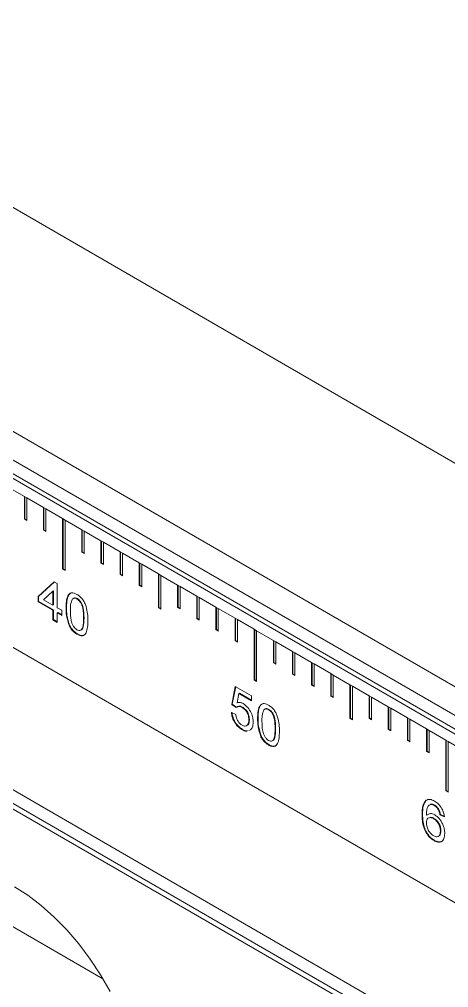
# Model space of a CAD drawing. Header units: inches. Extents: x 0.1 to 10.9, y 0 to 8.5.
# Drawn here: x 8.491 to 8.803, y 2.994 to 3.697 of the extents above; entities that cross this region are included whole.
import ezdxf

# ---------------------------------------------------------------- set-up
doc = ezdxf.new("R2010")
doc.units = ezdxf.units.IN
doc.header["$MEASUREMENT"] = 0

msp = doc.modelspace()

# ---------------------------------------------------------------- linework, layer by layer
at = {"color": 7, "linetype": 'Continuous', "lineweight": 18}
for p, q in [((10.22862, 2.55468), (8.14071, 3.76)), ((10.08791, 2.47344), (8, 3.67877)), ((7.9703, 3.66163), (10.05821, 2.4563)), ((10.06131, 2.45809), (7.9734, 3.66341)), ((10.08791, 2.45258), (8, 3.65791)), ((7.9703, 3.53915), (10.05114, 2.3379)), ((10.05821, 2.33382), (7.9703, 3.53914)), ((10.06425, 2.21702), (7.97633, 3.42234)), ((10.06175, 2.21438), (7.97383, 3.41971)), ((10.0918, 2.21096), (8.00388, 3.41629)), ((8.49482, 3.35066), (8.48266, 3.35768)), ((8.49658, 3.34964), (8.49482, 3.35066)), ((8.49482, 3.35066), (8.49482, 3.33433)), ((8.49517, 3.35046), (8.49517, 3.33454)), ((8.50874, 3.34263), (8.49658, 3.34964)), ((8.49658, 3.33331), (8.49658, 3.34964)), ((8.5105, 3.34161), (8.50874, 3.34263)), ((8.50874, 3.34263), (8.50874, 3.3263)), ((8.50909, 3.34242), (8.50909, 3.3265)), ((8.52265, 3.33459), (8.5105, 3.34161)), ((8.5105, 3.32528), (8.5105, 3.34161)), ((8.49517, 3.33454), (8.49482, 3.33433)), ((8.49482, 3.33433), (8.49658, 3.33331)), ((8.49517, 3.33454), (8.49658, 3.33372)), ((8.52442, 3.33357), (8.52265, 3.33459)), ((8.52265, 3.33459), (8.52265, 3.29785)), ((8.52301, 3.33439), (8.52301, 3.29805)), ((8.53657, 3.32656), (8.52442, 3.33357)), ((8.52442, 3.29683), (8.52442, 3.33357)), ((8.50909, 3.3265), (8.50874, 3.3263)), ((8.50874, 3.3263), (8.5105, 3.32528)), ((8.50909, 3.3265), (8.5105, 3.32568)), ((8.53834, 3.32554), (8.53657, 3.32656)), ((8.53657, 3.32656), (8.53657, 3.31023)), ((8.53693, 3.32635), (8.53693, 3.31043)), ((8.55049, 3.31852), (8.53834, 3.32554)), ((8.53834, 3.3092), (8.53834, 3.32554)), ((8.55226, 3.3175), (8.55049, 3.31852)), ((8.55049, 3.31852), (8.55049, 3.30219)), ((8.55085, 3.31832), (8.55085, 3.30239)), ((8.56441, 3.31049), (8.55226, 3.3175)), ((8.55226, 3.30117), (8.55226, 3.3175)), ((8.53693, 3.31043), (8.53657, 3.31023)), ((8.53657, 3.31023), (8.53834, 3.3092)), ((8.53693, 3.31043), (8.53834, 3.30961)), ((8.56618, 3.30946), (8.56441, 3.31049)), ((8.56441, 3.31049), (8.56441, 3.29415)), ((8.56477, 3.31028), (8.56477, 3.29436)), ((8.57833, 3.30245), (8.56618, 3.30946)), ((8.56618, 3.29313), (8.56618, 3.30946)), ((8.52301, 3.29805), (8.52265, 3.29785)), ((8.52265, 3.29785), (8.52442, 3.29683)), ((8.52301, 3.29805), (8.52442, 3.29724)), ((8.55085, 3.30239), (8.55049, 3.30219)), ((8.55049, 3.30219), (8.55226, 3.30117)), ((8.55085, 3.30239), (8.55226, 3.30158)), ((8.5801, 3.30143), (8.57833, 3.30245)), ((8.57833, 3.30245), (8.57833, 3.28612)), ((8.57869, 3.30225), (8.57869, 3.28632)), ((8.59225, 3.29441), (8.5801, 3.30143)), ((8.5801, 3.2851), (8.5801, 3.30143)), ((8.50482, 3.27794), (8.51656, 3.28875)), ((8.50517, 3.27815), (8.51664, 3.28871)), ((8.51656, 3.28875), (8.51878, 3.28747)), ((8.56477, 3.29436), (8.56441, 3.29415)), ((8.56441, 3.29415), (8.56618, 3.29313)), ((8.56477, 3.29436), (8.56618, 3.29354)), ((8.59402, 3.29339), (8.59225, 3.29441)), ((8.59225, 3.29441), (8.59225, 3.26992)), ((8.59261, 3.29421), (8.59261, 3.27012)), ((8.60617, 3.28638), (8.59402, 3.29339)), ((8.59402, 3.2689), (8.59402, 3.29339)), ((8.51561, 3.28201), (8.50874, 3.27568)), ((8.51596, 3.28221), (8.51561, 3.28201)), ((8.51561, 3.27171), (8.51561, 3.28201)), ((8.51596, 3.27192), (8.51596, 3.28221)), ((8.51878, 3.28747), (8.51878, 3.26988)), ((8.57869, 3.28632), (8.57833, 3.28612)), ((8.57833, 3.28612), (8.5801, 3.2851)), ((8.57869, 3.28632), (8.5801, 3.28551)), ((8.60794, 3.28536), (8.60617, 3.28638)), ((8.60617, 3.28638), (8.60617, 3.27005)), ((8.60653, 3.28617), (8.60653, 3.27025)), ((8.62009, 3.27834), (8.60794, 3.28536)), ((8.60794, 3.26903), (8.60794, 3.28536)), ((8.50517, 3.27815), (8.50482, 3.27794)), ((8.50482, 3.27428), (8.50482, 3.27794)), ((8.50517, 3.27448), (8.50517, 3.27815)), ((8.50874, 3.27568), (8.51561, 3.27171)), ((8.53338, 3.27652), (8.53302, 3.27632)), ((8.62186, 3.27732), (8.62009, 3.27834)), ((8.62009, 3.27834), (8.62009, 3.26201)), ((8.62044, 3.27814), (8.62044, 3.26222)), ((8.63401, 3.27031), (8.62186, 3.27732)), ((8.62186, 3.26099), (8.62186, 3.27732)), ((8.50517, 3.27448), (8.50482, 3.27428)), ((8.51561, 3.26805), (8.50482, 3.27428)), ((8.51596, 3.26826), (8.50517, 3.27448)), ((8.51596, 3.27192), (8.51561, 3.27171)), ((8.51596, 3.26826), (8.51561, 3.26805)), ((8.51561, 3.26109), (8.51561, 3.26805)), ((8.51596, 3.26129), (8.51596, 3.26826)), ((8.51878, 3.26988), (8.52195, 3.26805)), ((8.52195, 3.26805), (8.52195, 3.26439)), ((8.52548, 3.26989), (8.52513, 3.26969)), ((8.59261, 3.27012), (8.59225, 3.26992)), ((8.59225, 3.26992), (8.59402, 3.2689)), ((8.59261, 3.27012), (8.59402, 3.26931)), ((8.60653, 3.27025), (8.60617, 3.27005)), ((8.60617, 3.27005), (8.60794, 3.26903)), ((8.60653, 3.27025), (8.60794, 3.26944)), ((8.63578, 3.26929), (8.63401, 3.27031)), ((8.63401, 3.27031), (8.63401, 3.25398)), ((8.63436, 3.2701), (8.63436, 3.25418)), ((8.64793, 3.26227), (8.63578, 3.26929)), ((8.63578, 3.25296), (8.63578, 3.26929)), ((8.51596, 3.26129), (8.51561, 3.26109)), ((8.51878, 3.25926), (8.51561, 3.26109)), ((8.51878, 3.25967), (8.51596, 3.26129)), ((8.51913, 3.26642), (8.51878, 3.26622)), ((8.52195, 3.26439), (8.51878, 3.26622)), ((8.51878, 3.26622), (8.51878, 3.25926)), ((8.52195, 3.2648), (8.51913, 3.26642)), ((8.53817, 3.26258), (8.53782, 3.26237)), ((8.62044, 3.26222), (8.62009, 3.26201)), ((8.62009, 3.26201), (8.62186, 3.26099)), ((8.62044, 3.26222), (8.62186, 3.2614)), ((8.6497, 3.26125), (8.64793, 3.26227)), ((8.64793, 3.26227), (8.64793, 3.24594)), ((8.64828, 3.26207), (8.64828, 3.24615)), ((8.66185, 3.25424), (8.6497, 3.26125)), ((8.6497, 3.24492), (8.6497, 3.26125)), ((8.52788, 3.2568), (8.52753, 3.25659)), ((8.63436, 3.25418), (8.63401, 3.25398)), ((8.63401, 3.25398), (8.63578, 3.25296)), ((8.63436, 3.25418), (8.63578, 3.25336)), ((8.66362, 3.25322), (8.66185, 3.25424)), ((8.66185, 3.25424), (8.66185, 3.21749)), ((8.6622, 3.25403), (8.6622, 3.2177)), ((8.53341, 3.25085), (8.53306, 3.25065)), ((8.67577, 3.2462), (8.66362, 3.25322)), ((8.66362, 3.21647), (8.66362, 3.25322)), ((8.64828, 3.24615), (8.64793, 3.24594)), ((8.64793, 3.24594), (8.6497, 3.24492)), ((8.64828, 3.24615), (8.6497, 3.24533)), ((8.67754, 3.24518), (8.67577, 3.2462)), ((8.67577, 3.2462), (8.67577, 3.22987)), ((8.67612, 3.246), (8.67612, 3.23007)), ((8.68969, 3.23817), (8.67754, 3.24518)), ((8.67754, 3.22885), (8.67754, 3.24518)), ((8.69146, 3.23715), (8.68969, 3.23817)), ((8.68969, 3.23817), (8.68969, 3.22183)), ((8.69004, 3.23796), (8.69004, 3.22204)), ((8.70361, 3.23013), (8.69146, 3.23715)), ((8.69146, 3.22081), (8.69146, 3.23715)), ((8.67612, 3.23007), (8.67577, 3.22987)), ((8.67577, 3.22987), (8.67754, 3.22885)), ((8.67612, 3.23007), (8.67754, 3.22926)), ((8.70538, 3.22911), (8.70361, 3.23013)), ((8.70361, 3.23013), (8.70361, 3.2138)), ((8.70396, 3.22993), (8.70396, 3.214)), ((8.71753, 3.22209), (8.70538, 3.22911)), ((8.70538, 3.21278), (8.70538, 3.22911)), ((8.69004, 3.22204), (8.68969, 3.22183)), ((8.68969, 3.22183), (8.69146, 3.22081)), ((8.69004, 3.22204), (8.69146, 3.22122)), ((8.71929, 3.22107), (8.71753, 3.22209)), ((8.71753, 3.22209), (8.71753, 3.20576)), ((8.71788, 3.22189), (8.71788, 3.20597)), ((8.73145, 3.21406), (8.71929, 3.22107)), ((8.71929, 3.20474), (8.71929, 3.22107)), ((8.6456, 3.1996), (8.64814, 3.21279)), ((8.64595, 3.19981), (8.64842, 3.21263)), ((8.64814, 3.21279), (8.65988, 3.20602)), ((8.6622, 3.2177), (8.66185, 3.21749)), ((8.66185, 3.21749), (8.66362, 3.21647)), ((8.6622, 3.2177), (8.66362, 3.21688)), ((8.70396, 3.214), (8.70361, 3.2138)), ((8.70361, 3.2138), (8.70538, 3.21278)), ((8.70396, 3.214), (8.70538, 3.21319)), ((8.73321, 3.21304), (8.73145, 3.21406)), ((8.73145, 3.21406), (8.73145, 3.18956)), ((8.7318, 3.21386), (8.7318, 3.18977)), ((8.74537, 3.20602), (8.73321, 3.21304)), ((8.73321, 3.18854), (8.73321, 3.21304)), ((8.65073, 3.20763), (8.64947, 3.20096)), ((8.65108, 3.20784), (8.65073, 3.20763)), ((8.65988, 3.20235), (8.65073, 3.20763)), ((8.65988, 3.20276), (8.65108, 3.20784)), ((8.65988, 3.20602), (8.65988, 3.20235)), ((8.71788, 3.20597), (8.71753, 3.20576)), ((8.71753, 3.20576), (8.71929, 3.20474)), ((8.71788, 3.20597), (8.71929, 3.20515)), ((8.74713, 3.205), (8.74537, 3.20602)), ((8.74537, 3.20602), (8.74537, 3.18969)), ((8.74572, 3.20582), (8.74572, 3.1899)), ((8.75929, 3.19799), (8.74713, 3.205)), ((8.74713, 3.18867), (8.74713, 3.205)), ((8.64595, 3.19981), (8.6456, 3.1996)), ((8.64877, 3.1974), (8.6456, 3.1996)), ((8.64913, 3.19761), (8.64595, 3.19981)), ((8.65336, 3.19773), (8.65301, 3.19753)), ((8.76105, 3.19697), (8.75929, 3.19799)), ((8.75929, 3.19799), (8.75929, 3.18166)), ((8.75964, 3.19778), (8.75964, 3.18186)), ((8.64528, 3.19392), (8.64845, 3.19246)), ((8.67257, 3.19617), (8.67222, 3.19596)), ((8.7732, 3.18995), (8.76105, 3.19697)), ((8.76105, 3.18064), (8.76105, 3.19697)), ((8.65833, 3.18869), (8.65797, 3.18849)), ((8.66467, 3.18954), (8.66432, 3.18933)), ((8.7318, 3.18977), (8.73145, 3.18956)), ((8.73145, 3.18956), (8.73321, 3.18854)), ((8.7318, 3.18977), (8.73321, 3.18895)), ((8.74572, 3.1899), (8.74537, 3.18969)), ((8.74537, 3.18969), (8.74713, 3.18867)), ((8.74572, 3.1899), (8.74713, 3.18908)), ((8.77497, 3.18893), (8.7732, 3.18995)), ((8.7732, 3.18995), (8.7732, 3.17362)), ((8.77356, 3.18975), (8.77356, 3.17383)), ((8.78712, 3.18192), (8.77497, 3.18893)), ((8.77497, 3.1726), (8.77497, 3.18893)), ((8.65332, 3.18163), (8.65297, 3.18142)), ((8.65925, 3.18127), (8.65799, 3.18087)), ((8.66708, 3.17644), (8.66672, 3.17624)), ((8.67736, 3.18222), (8.67701, 3.18202)), ((8.75964, 3.18186), (8.75929, 3.18166)), ((8.75929, 3.18166), (8.76105, 3.18064)), ((8.75964, 3.18186), (8.76105, 3.18104)), ((8.78889, 3.1809), (8.78712, 3.18192)), ((8.78712, 3.18192), (8.78712, 3.16559)), ((8.78748, 3.18171), (8.78748, 3.16579)), ((8.80104, 3.17388), (8.78889, 3.1809)), ((8.78889, 3.16457), (8.78889, 3.1809)), ((8.55196, 3.00063), (8.2489, 3.17558)), ((8.67261, 3.1705), (8.67225, 3.17029)), ((8.77356, 3.17383), (8.7732, 3.17362)), ((8.7732, 3.17362), (8.77497, 3.1726)), ((8.77356, 3.17383), (8.77497, 3.17301)), ((8.80281, 3.17286), (8.80104, 3.17388)), ((8.80104, 3.17388), (8.80104, 3.13714)), ((8.8014, 3.17368), (8.8014, 3.13734)), ((8.81496, 3.16585), (8.80281, 3.17286)), ((8.80281, 3.13612), (8.80281, 3.17286)), ((8.78748, 3.16579), (8.78712, 3.16559)), ((8.78712, 3.16559), (8.78889, 3.16457)), ((8.78748, 3.16579), (8.78889, 3.16497)), ((8.8014, 3.13734), (8.80104, 3.13714)), ((8.80104, 3.13714), (8.80281, 3.13612)), ((8.8014, 3.13734), (8.80281, 3.13652)), ((8.78689, 3.13022), (8.78654, 3.13002)), ((8.79032, 3.12734), (8.78997, 3.12714)), ((8.79302, 3.12663), (8.79267, 3.12642)), ((8.79606, 3.12341), (8.79571, 3.12321)), ((8.7842, 3.11982), (8.78384, 3.11962)), ((8.78701, 3.11933), (8.78782, 3.11968)), ((8.78737, 3.11953), (8.78701, 3.11933)), ((8.78737, 3.11953), (8.78817, 3.11988)), ((8.7925, 3.11704), (8.79215, 3.11683)), ((8.7972, 3.11982), (8.79685, 3.11962)), ((8.80002, 3.11815), (8.79685, 3.11962)), ((8.80038, 3.11835), (8.7972, 3.11982)), ((8.79752, 3.10805), (8.79717, 3.10784)), ((8.79287, 3.10107), (8.79252, 3.10087))]:
    msp.add_line(p, q, dxfattribs=at)
at = {"color": 7, "linetype": 'Continuous', "lineweight": 18, "flags": 128}
msp.add_lwpolyline([(8.55717, 2.99144), (8.55024, 3.00346), (8.54262, 3.01498), (8.53439, 3.0259), (8.52565, 3.03608), (8.5165, 3.04543), (8.50703, 3.05383), (8.49734, 3.06119), (8.48755, 3.06744)], dxfattribs=at)
at = {"color": 7, "linetype": 'Continuous', "lineweight": 18}
for points, knots in [([(8.52513, 3.26969), (8.52516, 3.27128), (8.52524, 3.27447), (8.52604, 3.278), (8.52744, 3.28003), (8.52898, 3.28083), (8.53096, 3.28066), (8.53236, 3.27995), (8.53306, 3.27959)], [0, 0, 0, 0, 0.25049, 0.500349, 0.625423, 0.750205, 0.87498, 1, 1, 1, 1]), ([(8.52548, 3.26989), (8.52551, 3.27149), (8.52558, 3.27469), (8.52642, 3.27816), (8.52763, 3.28012), (8.52851, 3.28046), (8.52885, 3.2806)], [0, 0, 0, 0, 0.355413, 0.709932, 0.887396, 1, 1, 1, 1]), ([(8.52973, 3.27626), (8.52921, 3.27489), (8.52829, 3.27244), (8.5283, 3.26927), (8.5283, 3.26787)], [0, 0, 0, 0, 0.558062, 1, 1, 1, 1]), ([(8.53302, 3.27632), (8.53229, 3.27662), (8.53098, 3.27717), (8.53011, 3.27654), (8.52973, 3.27626)], [0, 0, 0, 0, 0.55834, 1, 1, 1, 1]), ([(8.53338, 3.27652), (8.53265, 3.27683), (8.53134, 3.27737), (8.53047, 3.27674), (8.53008, 3.27646)], [0, 0, 0, 0, 0.55834, 1, 1, 1, 1]), ([(8.53782, 3.26237), (8.53779, 3.26473), (8.53777, 3.26768), (8.53677, 3.27158), (8.53582, 3.27351), (8.53454, 3.27527), (8.53353, 3.27597), (8.53302, 3.27632)], [0, 0, 0, 0, 0.500352, 0.625529, 0.750516, 0.875255, 1, 1, 1, 1]), ([(8.53306, 3.27959), (8.53376, 3.27914), (8.53516, 3.27822), (8.53713, 3.27612), (8.53871, 3.27354), (8.54, 3.2699), (8.54092, 3.26543), (8.54097, 3.26216), (8.54099, 3.26053)], [0, 0, 0, 0, 0.125029, 0.249925, 0.374638, 0.499699, 0.749582, 1, 1, 1, 1]), ([(8.53817, 3.26258), (8.53815, 3.26493), (8.53812, 3.26788), (8.53712, 3.27179), (8.53618, 3.27372), (8.5349, 3.27548), (8.53388, 3.27617), (8.53338, 3.27652)], [0, 0, 0, 0, 0.500352, 0.625529, 0.750516, 0.875255, 1, 1, 1, 1]), ([(8.52753, 3.25659), (8.52669, 3.25916), (8.52517, 3.26375), (8.52514, 3.26787), (8.52513, 3.26969)], [0, 0, 0, 0, 0.557973, 1, 1, 1, 1]), ([(8.52788, 3.2568), (8.52704, 3.25936), (8.52553, 3.26396), (8.52549, 3.26807), (8.52548, 3.26989)], [0, 0, 0, 0, 0.557973, 1, 1, 1, 1]), ([(8.5283, 3.26787), (8.52832, 3.26552), (8.52836, 3.26259), (8.52932, 3.25869), (8.53028, 3.25677), (8.53154, 3.255), (8.53255, 3.2543), (8.53306, 3.25395)], [0, 0, 0, 0, 0.500363, 0.625568, 0.750538, 0.875304, 1, 1, 1, 1]), ([(8.53306, 3.25395), (8.53356, 3.25372), (8.53457, 3.25326), (8.53583, 3.25357), (8.53679, 3.25438), (8.53776, 3.25716), (8.53779, 3.26006), (8.53782, 3.26237)], [0, 0, 0, 0, 0.124658, 0.249391, 0.374377, 0.49959, 1, 1, 1, 1]), ([(8.54099, 3.26053), (8.54095, 3.25894), (8.54088, 3.25575), (8.54007, 3.25223), (8.53868, 3.25021), (8.53713, 3.24941), (8.53516, 3.24958), (8.53376, 3.25029), (8.53306, 3.25065)], [0, 0, 0, 0, 0.250473, 0.500354, 0.625397, 0.750179, 0.874971, 1, 1, 1, 1]), ([(8.53655, 3.25422), (8.53673, 3.25436), (8.53725, 3.25474), (8.53807, 3.25743), (8.53812, 3.26029), (8.53817, 3.26258)], [0, 0, 0, 0, 0.09963, 0.279831, 1, 1, 1, 1]), ([(8.53306, 3.25065), (8.53187, 3.25145), (8.52974, 3.25289), (8.52821, 3.25546), (8.52753, 3.25659)], [0, 0, 0, 0, 0.559716, 1, 1, 1, 1]), ([(8.53341, 3.25085), (8.53222, 3.25166), (8.53009, 3.2531), (8.52856, 3.25567), (8.52788, 3.2568)], [0, 0, 0, 0, 0.559716, 1, 1, 1, 1]), ([(8.53799, 3.25006), (8.53781, 3.24995), (8.53713, 3.24955), (8.53549, 3.24981), (8.53411, 3.25051), (8.53341, 3.25085)], [0, 0, 0, 0, 0.159015, 0.579109, 1, 1, 1, 1]), ([(8.65301, 3.19753), (8.65254, 3.19777), (8.65161, 3.19825), (8.65002, 3.19843), (8.64924, 3.19779), (8.64877, 3.1974)], [0, 0, 0, 0, 0.28088, 0.56114, 1, 1, 1, 1]), ([(8.64947, 3.20096), (8.65022, 3.20112), (8.65156, 3.20141), (8.65317, 3.20065), (8.65388, 3.20032)], [0, 0, 0, 0, 0.559939, 1, 1, 1, 1]), ([(8.65336, 3.19773), (8.65289, 3.19797), (8.65196, 3.19845), (8.65053, 3.19864), (8.64987, 3.19811), (8.64951, 3.19783)], [0, 0, 0, 0, 0.3150715, 0.6294471, 1, 1, 1, 1]), ([(8.65797, 3.18849), (8.65792, 3.18941), (8.65782, 3.19126), (8.65665, 3.19418), (8.65484, 3.19634), (8.65362, 3.19713), (8.65301, 3.19753)], [0, 0, 0, 0, 0.280653, 0.559595, 0.77929, 1, 1, 1, 1]), ([(8.65833, 3.18869), (8.65828, 3.18962), (8.65818, 3.19146), (8.657, 3.19438), (8.65519, 3.19655), (8.65397, 3.19734), (8.65336, 3.19773)], [0, 0, 0, 0, 0.280653, 0.559595, 0.77929, 1, 1, 1, 1]), ([(8.65388, 3.20032), (8.65502, 3.19949), (8.65728, 3.19784), (8.65968, 3.19385), (8.66097, 3.19005), (8.66109, 3.18793), (8.66115, 3.18687)], [0, 0, 0, 0, 0.279174, 0.558743, 0.779157, 1, 1, 1, 1]), ([(8.66432, 3.18933), (8.66436, 3.19093), (8.66443, 3.19411), (8.66523, 3.19765), (8.66663, 3.19967), (8.66818, 3.20047), (8.67015, 3.20031), (8.67155, 3.1996), (8.67225, 3.19924)], [0, 0, 0, 0, 0.25049, 0.500349, 0.625423, 0.750205, 0.87498, 1, 1, 1, 1]), ([(8.66467, 3.18954), (8.66471, 3.19114), (8.66478, 3.19433), (8.66561, 3.19781), (8.66682, 3.19976), (8.6677, 3.20011), (8.66804, 3.20024)], [0, 0, 0, 0, 0.3554133, 0.7099322, 0.8873958, 1, 1, 1, 1]), ([(8.67225, 3.19924), (8.67295, 3.19878), (8.67435, 3.19787), (8.67632, 3.19577), (8.67791, 3.19319), (8.67919, 3.18955), (8.68012, 3.18507), (8.68016, 3.18181), (8.68018, 3.18018)], [0, 0, 0, 0, 0.125029, 0.249925, 0.374638, 0.499699, 0.749582, 1, 1, 1, 1]), ([(8.65297, 3.18142), (8.65189, 3.18215), (8.64973, 3.18361), (8.64719, 3.18717), (8.64569, 3.19078), (8.64542, 3.19288), (8.64528, 3.19392)], [0, 0, 0, 0, 0.2800499, 0.5592639, 0.7794207, 1, 1, 1, 1]), ([(8.65332, 3.18163), (8.65224, 3.18236), (8.65008, 3.18381), (8.64755, 3.18737), (8.64604, 3.19099), (8.64577, 3.19308), (8.64564, 3.19413)], [0, 0, 0, 0, 0.2800499, 0.5592639, 0.7794207, 1, 1, 1, 1]), ([(8.64845, 3.19246), (8.64859, 3.19164), (8.64885, 3.19), (8.64991, 3.18758), (8.65144, 3.18573), (8.65247, 3.18505), (8.65299, 3.18471)], [0, 0, 0, 0, 0.280714, 0.559926, 0.779622, 1, 1, 1, 1]), ([(8.66893, 3.1959), (8.66841, 3.19453), (8.66748, 3.19208), (8.66749, 3.18891), (8.66749, 3.18751)], [0, 0, 0, 0, 0.558062, 1, 1, 1, 1]), ([(8.67222, 3.19596), (8.67149, 3.19627), (8.67018, 3.19681), (8.66931, 3.19618), (8.66893, 3.1959)], [0, 0, 0, 0, 0.55834, 1, 1, 1, 1]), ([(8.67257, 3.19617), (8.67184, 3.19647), (8.67053, 3.19702), (8.66966, 3.19639), (8.66928, 3.19611)], [0, 0, 0, 0, 0.55834, 1, 1, 1, 1]), ([(8.67701, 3.18202), (8.67699, 3.18437), (8.67696, 3.18732), (8.67596, 3.19123), (8.67502, 3.19316), (8.67374, 3.19492), (8.67272, 3.19561), (8.67222, 3.19596)], [0, 0, 0, 0, 0.500352, 0.625529, 0.750516, 0.875255, 1, 1, 1, 1]), ([(8.67736, 3.18222), (8.67734, 3.18458), (8.67731, 3.18752), (8.67632, 3.19143), (8.67537, 3.19336), (8.67409, 3.19512), (8.67308, 3.19582), (8.67257, 3.19617)], [0, 0, 0, 0, 0.500352, 0.625529, 0.750516, 0.875255, 1, 1, 1, 1]), ([(8.65299, 3.18471), (8.6538, 3.18434), (8.65543, 3.18359), (8.6571, 3.18457), (8.65787, 3.18636), (8.65794, 3.18778), (8.65797, 3.18849)], [0, 0, 0, 0, 0.279515, 0.558288, 0.778902, 1, 1, 1, 1]), ([(8.65626, 3.18445), (8.65668, 3.1846), (8.6576, 3.1849), (8.65821, 3.18659), (8.65829, 3.18799), (8.65833, 3.18869)], [0, 0, 0, 0, 0.2951485, 0.6471889, 1, 1, 1, 1]), ([(8.66115, 3.18687), (8.66106, 3.18556), (8.6609, 3.18323), (8.65976, 3.18187), (8.65925, 3.18127)], [0, 0, 0, 0, 0.559726, 1, 1, 1, 1]), ([(8.66672, 3.17624), (8.66588, 3.1788), (8.66437, 3.1834), (8.66433, 3.18751), (8.66432, 3.18933)], [0, 0, 0, 0, 0.557973, 1, 1, 1, 1]), ([(8.66708, 3.17644), (8.66623, 3.17901), (8.66472, 3.1836), (8.66469, 3.18772), (8.66467, 3.18954)], [0, 0, 0, 0, 0.557973, 1, 1, 1, 1]), ([(8.66749, 3.18751), (8.66752, 3.18517), (8.66755, 3.18223), (8.66851, 3.17833), (8.66948, 3.17642), (8.67074, 3.17465), (8.67175, 3.17394), (8.67225, 3.17359)], [0, 0, 0, 0, 0.500363, 0.625568, 0.750538, 0.875304, 1, 1, 1, 1]), ([(8.65705, 3.18057), (8.65674, 3.18043), (8.65562, 3.17994), (8.65408, 3.1808), (8.65297, 3.18142)], [0, 0, 0, 0, 0.277817, 1, 1, 1, 1]), ([(8.65702, 3.18065), (8.65683, 3.18058), (8.65583, 3.18018), (8.65445, 3.18098), (8.65332, 3.18163)], [0, 0, 0, 0, 0.188158, 1, 1, 1, 1]), ([(8.67225, 3.17029), (8.67106, 3.1711), (8.66893, 3.17254), (8.6674, 3.17511), (8.66672, 3.17624)], [0, 0, 0, 0, 0.559716, 1, 1, 1, 1]), ([(8.67261, 3.1705), (8.67141, 3.1713), (8.66929, 3.17274), (8.66775, 3.17531), (8.66708, 3.17644)], [0, 0, 0, 0, 0.559716, 1, 1, 1, 1]), ([(8.67225, 3.17359), (8.67276, 3.17336), (8.67376, 3.1729), (8.67503, 3.17322), (8.67599, 3.17402), (8.67695, 3.1768), (8.67699, 3.1797), (8.67701, 3.18202)], [0, 0, 0, 0, 0.1246576, 0.2493906, 0.3743768, 0.4995896, 1, 1, 1, 1]), ([(8.68018, 3.18018), (8.68015, 3.17858), (8.68007, 3.1754), (8.67927, 3.17187), (8.67787, 3.16985), (8.67632, 3.16905), (8.67435, 3.16922), (8.67295, 3.16994), (8.67225, 3.17029)], [0, 0, 0, 0, 0.250473, 0.500354, 0.625397, 0.750179, 0.874971, 1, 1, 1, 1]), ([(8.67574, 3.17387), (8.67593, 3.174), (8.67645, 3.17439), (8.67726, 3.17707), (8.67732, 3.17993), (8.67736, 3.18222)], [0, 0, 0, 0, 0.09963, 0.279831, 1, 1, 1, 1]), ([(8.67791, 3.17006), (8.6775, 3.1698), (8.67661, 3.16922), (8.6747, 3.16944), (8.6733, 3.17014), (8.67261, 3.1705)], [0, 0, 0, 0, 0.297466, 0.6484, 1, 1, 1, 1]), ([(8.78384, 3.11962), (8.78387, 3.12199), (8.78393, 3.12622), (8.78574, 3.12886), (8.78654, 3.13002)], [0, 0, 0, 0, 0.561396, 1, 1, 1, 1]), ([(8.7842, 3.11982), (8.78423, 3.1222), (8.78429, 3.12642), (8.7861, 3.12906), (8.78689, 3.13022)], [0, 0, 0, 0, 0.561396, 1, 1, 1, 1]), ([(8.78654, 3.13002), (8.78756, 3.13049), (8.78938, 3.13134), (8.79181, 3.13014), (8.79288, 3.1296)], [0, 0, 0, 0, 0.55838, 1, 1, 1, 1]), ([(8.78997, 3.12714), (8.78937, 3.12679), (8.78816, 3.1261), (8.78713, 3.12332), (8.78706, 3.12084), (8.78701, 3.11933)], [0, 0, 0, 0, 0.279381, 0.559194, 1, 1, 1, 1]), ([(8.79267, 3.12642), (8.79214, 3.12669), (8.79119, 3.12716), (8.79034, 3.12714), (8.78997, 3.12714)], [0, 0, 0, 0, 0.559717, 1, 1, 1, 1]), ([(8.79302, 3.12663), (8.79249, 3.12689), (8.79154, 3.12736), (8.7907, 3.12735), (8.79032, 3.12734)], [0, 0, 0, 0, 0.559717, 1, 1, 1, 1]), ([(8.79288, 3.1296), (8.79387, 3.12894), (8.79585, 3.12761), (8.79821, 3.12437), (8.79959, 3.12105), (8.79988, 3.11912), (8.80002, 3.11815)], [0, 0, 0, 0, 0.280049, 0.559187, 0.779374, 1, 1, 1, 1]), ([(8.78856, 3.12), (8.789, 3.12028), (8.79019, 3.12103), (8.79194, 3.12016), (8.79303, 3.11962)], [0, 0, 0, 0, 0.3782719, 1, 1, 1, 1]), ([(8.79571, 3.12321), (8.79521, 3.12397), (8.79432, 3.12533), (8.79318, 3.12609), (8.79267, 3.12642)], [0, 0, 0, 0, 0.559004, 1, 1, 1, 1]), ([(8.79606, 3.12341), (8.79556, 3.12417), (8.79467, 3.12553), (8.79353, 3.12629), (8.79302, 3.12663)], [0, 0, 0, 0, 0.559004, 1, 1, 1, 1]), ([(8.79685, 3.11962), (8.79672, 3.12028), (8.79649, 3.12148), (8.79595, 3.12268), (8.79571, 3.12321)], [0, 0, 0, 0, 0.560488, 1, 1, 1, 1]), ([(8.7972, 3.11982), (8.79708, 3.12049), (8.79685, 3.12168), (8.7963, 3.12288), (8.79606, 3.12341)], [0, 0, 0, 0, 0.560488, 1, 1, 1, 1]), ([(8.79252, 3.10087), (8.79148, 3.10157), (8.78939, 3.10299), (8.78668, 3.10657), (8.78478, 3.11087), (8.78396, 3.11532), (8.78388, 3.11818), (8.78384, 3.11962)], [0, 0, 0, 0, 0.186506, 0.372724, 0.558994, 0.779255, 1, 1, 1, 1]), ([(8.79287, 3.10107), (8.79183, 3.10178), (8.78975, 3.10319), (8.78704, 3.10678), (8.78514, 3.11107), (8.78432, 3.11552), (8.78424, 3.11839), (8.7842, 3.11982)], [0, 0, 0, 0, 0.186506, 0.372724, 0.558994, 0.779255, 1, 1, 1, 1]), ([(8.79215, 3.11683), (8.79139, 3.11718), (8.78987, 3.11786), (8.78813, 3.11731), (8.78714, 3.11589), (8.78706, 3.11456), (8.78701, 3.1139)], [0, 0, 0, 0, 0.279727, 0.559282, 0.779422, 1, 1, 1, 1]), ([(8.78701, 3.1139), (8.78711, 3.11291), (8.7873, 3.11095), (8.78857, 3.10796), (8.79037, 3.1056), (8.79164, 3.10474), (8.79227, 3.1043)], [0, 0, 0, 0, 0.280044, 0.559767, 0.779754, 1, 1, 1, 1]), ([(8.7925, 3.11704), (8.79173, 3.11742), (8.79047, 3.11805), (8.78954, 3.11763), (8.78918, 3.11748)], [0, 0, 0, 0, 0.619227, 1, 1, 1, 1]), ([(8.79717, 3.10784), (8.79711, 3.10877), (8.797, 3.11061), (8.79575, 3.11349), (8.79397, 3.11564), (8.79276, 3.11644), (8.79215, 3.11683)], [0, 0, 0, 0, 0.28043, 0.559351, 0.77934, 1, 1, 1, 1]), ([(8.79752, 3.10805), (8.79747, 3.10897), (8.79736, 3.11082), (8.7961, 3.11369), (8.79432, 3.11585), (8.79311, 3.11664), (8.7925, 3.11704)], [0, 0, 0, 0, 0.28043, 0.559351, 0.77934, 1, 1, 1, 1]), ([(8.79303, 3.11962), (8.79416, 3.11879), (8.79644, 3.11713), (8.79886, 3.11313), (8.80017, 3.10932), (8.80028, 3.10719), (8.80034, 3.10613)], [0, 0, 0, 0, 0.27914, 0.558796, 0.779165, 1, 1, 1, 1]), ([(8.79227, 3.1043), (8.79306, 3.10396), (8.79461, 3.10326), (8.79627, 3.10411), (8.79707, 3.10579), (8.79713, 3.10716), (8.79717, 3.10784)], [0, 0, 0, 0, 0.279489, 0.558551, 0.778978, 1, 1, 1, 1]), ([(8.80034, 3.10613), (8.80022, 3.10481), (8.79997, 3.10217), (8.79805, 3.09993), (8.79536, 3.09952), (8.79347, 3.10042), (8.79252, 3.10087)], [0, 0, 0, 0, 0.280223, 0.559754, 0.779756, 1, 1, 1, 1]), ([(8.79628, 3.10443), (8.79639, 3.10447), (8.79697, 3.10469), (8.79739, 3.10605), (8.79748, 3.10738), (8.79752, 3.10805)], [0, 0, 0, 0, 0.102883, 0.550837, 1, 1, 1, 1]), ([(8.79789, 3.1003), (8.79718, 3.1001), (8.79569, 3.09968), (8.79383, 3.1006), (8.79287, 3.10107)], [0, 0, 0, 0, 0.481851, 1, 1, 1, 1])]:
    msp.add_open_spline(points, degree=3, knots=knots, dxfattribs=at)

doc.saveas('drawing.dxf')
